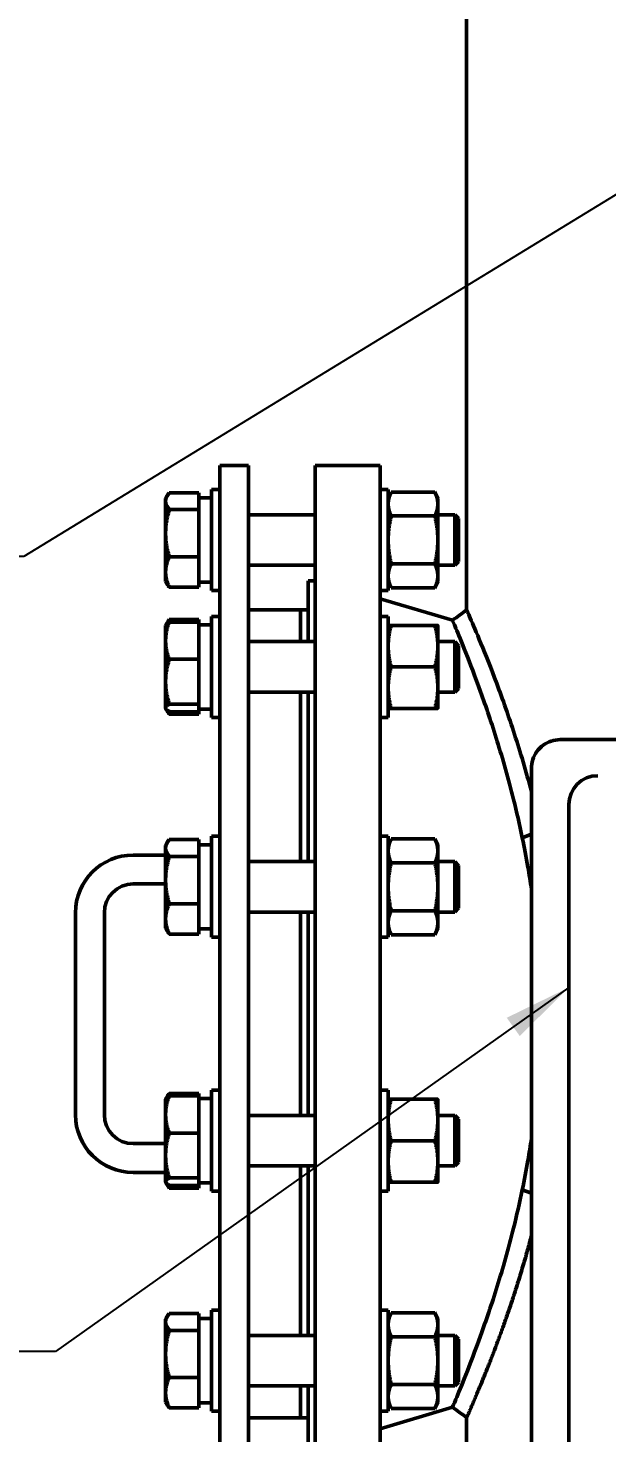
# Model space of a CAD drawing. Header units: inches. Extents: x 15 to 402, y 6 to 258.
# Drawn here: x 290.12 to 300.15, y 91.1 to 115.44 of the extents above; entities that cross this region are included whole.
import ezdxf

# ---------------------------------------------------------------- set-up
doc = ezdxf.new("R2010")
doc.units = ezdxf.units.IN
doc.header["$LTSCALE"] = 12
doc.header["$MEASUREMENT"] = 0
for name, color, linetype, lineweight in [('Dimension (ANSI)', 7, 'Continuous', 25), ('Symbol', 7, 'Continuous', 25), ('Symbol (ANSI)', 7, 'Continuous', 25), ('Visible (ANSI)', 7, 'Continuous', 50)]:
    doc.layers.add(name, color=color, linetype=linetype, lineweight=lineweight)
doc.styles.add('MEMCOR Medium', font='arial.ttf')
doc.styles.add('Standard D-E', font='arial.ttf')
doc.dimstyles.new('Default (ANSI)', dxfattribs={"dimscale": 12, "dimtxt": 0.15, "dimasz": 0.098425, "dimexe": 0.125, "dimexo": 0.0625, "dimgap": 0.031496, "dimtad": 0, "dimtih": 1, "dimtoh": 1, "dimdec": 4, "dimrnd": 1e-08, "dimzin": 3, "dimdsep": 46, "dimlunit": 5, "dimtxsty": 'MEMCOR Medium', "dimcen": 0.09, "dimdle": 0.393701, "dimclrd": 256, "dimclre": 256, "dimclrt": 256, "dimadec": 0, "dimazin": 1, "dimtfac": 0.8, "dimtofl": 0, "dimtmove": 0, "dimatfit": 3, "dimfxl": 1, "dimfrac": 1, "dimtolj": 1, "dimtzin": 4, "dimlwd": -1, "dimlwe": -1, "dimarcsym": 0})
doc.dimstyles.new('in [mm] D-E NeptuneBenson$7', dxfattribs={"dimscale": 12, "dimtxt": 0.15, "dimasz": 0.098425, "dimexe": 0.125, "dimexo": 0.063, "dimgap": 0.031496, "dimtad": 0, "dimtih": 1, "dimtoh": 1, "dimdec": 4, "dimrnd": 1e-08, "dimzin": 3, "dimdsep": 46, "dimlunit": 5, "dimtxsty": 'Standard D-E', "dimcen": 0.09, "dimdle": 0.393701, "dimclrd": 256, "dimclre": 256, "dimclrt": 256, "dimadec": 1, "dimazin": 1, "dimtfac": 1, "dimtofl": 0, "dimtmove": 0, "dimatfit": 3, "dimfxl": 1, "dimfrac": 1, "dimtolj": 1, "dimtzin": 4, "dimlwd": -1, "dimlwe": -1, "dimarcsym": 0})

# ---------------------------------------------------------------- blocks, each defined once
blk = doc.blocks.new('*D18')
at = {"layer": 'Defpoints', "color": 0, "transparency": 16777216}
for p in [(310.968, 131.37), (253.068, 47.836), (299.125, 47.836)]:
    blk.add_point(p, dxfattribs=at)
at = {"layer": 'Dimension (ANSI)', "transparency": 16777216}
for p, q in [((310.218, 131.37), (251.568, 131.37)), ((253.068, 130.189), (253.068, 104.292)), ((253.068, 49.017), (253.068, 91.969)), ((298.375, 47.836), (251.568, 47.836))]:
    blk.add_line(p, q, dxfattribs=at)
for points in [[(252.872, 130.189), (253.265, 130.189), (253.068, 131.37)], [(252.872, 49.017), (253.265, 49.017), (253.068, 47.836)]]:
    blk.add_solid(points, dxfattribs=at)
at = {"layer": 'Dimension (ANSI)', "transparency": 16777216, "char_height": 1.8, "attachment_point": 5, "style": 'MEMCOR Medium'}
for s, insert in [('\\A1; \\fArial|b0|i0;83{\\H0.8x;\\S9#16;} in', (253.068, 99.995)), ('\\A1;[2121.8 mm]{\\P\\fArial|b0|i0;SHIPPING HEIGHT\\P\\fArial|b0|i0;REF.}', (253.068, 93.833))]:
    blk.add_mtext(s, dxfattribs=dict(at, insert=insert))

msp = doc.modelspace()

# ---------------------------------------------------------------- linework, layer by layer
at = {"layer": 'Visible (ANSI)'}
for p, q in [((297.71752, 105.3617), (297.71752, 117.12034)), ((293.43777, 107.86465), (293.43777, 88.86465)), ((293.43777, 107.86465), (293.93777, 107.86465)), ((293.93777, 88.86465), (293.93777, 107.86465)), ((295.09277, 107.86465), (295.09277, 88.86465)), ((296.21777, 107.86465), (295.09277, 107.86465)), ((296.21777, 107.86465), (296.21777, 88.86465)), ((293.07815, 107.3942), (292.56422, 107.3942)), ((293.07815, 107.3942), (293.07815, 107.29131)), ((293.29715, 107.45002), (293.29715, 105.70002)), ((293.43777, 107.45002), (293.29715, 107.45002)), ((296.21777, 107.45002), (296.3584, 107.45002)), ((296.3584, 105.70002), (296.3584, 107.45002)), ((296.3584, 107.29402), (296.41026, 107.40525)), ((297.16553, 107.40525), (296.41026, 107.40525)), ((297.2174, 107.29402), (297.16553, 107.40525)), ((292.50002, 107.29377), (292.52885, 107.34371)), ((292.50002, 107.29377), (292.50002, 107.24708)), ((292.50002, 107.24708), (292.50002, 106.69035)), ((293.07815, 107.30452), (293.29715, 107.30452)), ((293.07815, 107.20284), (293.07815, 107.29131)), ((293.07815, 107.20284), (293.07815, 107.09995)), ((297.2174, 107.19769), (297.2174, 107.29402)), ((297.2174, 106.57502), (297.2174, 107.19769)), ((293.07815, 107.09995), (292.56422, 107.09995)), ((293.07815, 107.09995), (293.07815, 106.81351)), ((293.93777, 107.01252), (295.09277, 107.01252)), ((297.16553, 106.99013), (296.41026, 106.99013)), ((297.2174, 107.01252), (297.51199, 107.01252)), ((297.51199, 106.13752), (297.51199, 107.01252)), ((297.57815, 106.94637), (297.51199, 107.01252)), ((297.57815, 106.94637), (297.57815, 106.20367)), ((292.50002, 106.69035), (292.50002, 106.0183)), ((293.07815, 106.56719), (293.07815, 106.81351)), ((293.07815, 106.56719), (293.07815, 106.28076)), ((297.2174, 105.95235), (297.2174, 106.57502)), ((293.07815, 106.28076), (292.56422, 106.28076)), ((293.07815, 106.28076), (293.07815, 106.09721)), ((293.93777, 106.13752), (295.09277, 106.13752)), ((297.16553, 106.1599), (296.41026, 106.1599)), ((297.2174, 106.13752), (297.51199, 106.13752)), ((297.57815, 106.20367), (297.51199, 106.13752)), ((292.50002, 106.0183), (292.50002, 105.85627)), ((293.07815, 105.93938), (293.07815, 106.09721)), ((293.07815, 105.93938), (293.07815, 105.75583)), ((297.2174, 105.85602), (297.2174, 105.95235)), ((292.50002, 105.85627), (292.52885, 105.80633)), ((293.07815, 105.75583), (292.56422, 105.75583)), ((293.07815, 105.84552), (293.14189, 105.84552)), ((293.43777, 105.70002), (293.29715, 105.70002)), ((294.96777, 105.86465), (294.96777, 104.81256)), ((295.09277, 105.86465), (294.96777, 105.86465)), ((296.21777, 105.70002), (296.3584, 105.70002)), ((296.3584, 105.85602), (296.41026, 105.74479)), ((297.16553, 105.74479), (296.41026, 105.74479)), ((297.2174, 105.85602), (297.16553, 105.74479)), ((297.47122, 105.18317), (296.21777, 105.55465)), ((293.07815, 105.19424), (292.56422, 105.19424)), ((293.07815, 105.19424), (293.07815, 105.15108)), ((293.29715, 105.25006), (293.29715, 103.50006)), ((293.43777, 105.25006), (293.29715, 105.25006)), ((294.83777, 105.36465), (293.93777, 105.36465)), ((294.83777, 105.36465), (294.83777, 104.81256)), ((294.96777, 105.36465), (294.83777, 105.36465)), ((294.83777, 105.36465), (294.83777, 104.81256)), ((296.21777, 105.25006), (296.3584, 105.25006)), ((296.3584, 103.50006), (296.3584, 105.25006)), ((292.50002, 105.09381), (292.50547, 105.10324)), ((292.50002, 105.09381), (292.50002, 104.82966)), ((292.50547, 105.10324), (292.52885, 105.14374)), ((293.07815, 105.15108), (292.56422, 105.15108)), ((293.07815, 105.15108), (293.07815, 104.9263)), ((293.07815, 105.10456), (293.29715, 105.10456)), ((293.07815, 104.73301), (293.07815, 104.9263)), ((297.16553, 105.09406), (296.41026, 105.09406)), ((297.2174, 104.73456), (297.2174, 105.09406)), ((292.50002, 104.82966), (292.50002, 104.12022)), ((293.07815, 104.73301), (293.07815, 104.50823)), ((293.93777, 104.81256), (295.09277, 104.81256)), ((297.2174, 104.81256), (297.51199, 104.81256)), ((297.2174, 104.01556), (297.2174, 104.73456)), ((297.51199, 103.93756), (297.51199, 104.81256)), ((297.57815, 104.74641), (297.51199, 104.81256)), ((297.57815, 104.74641), (297.57815, 104.00371)), ((293.07815, 104.50823), (292.56422, 104.50823)), ((293.07815, 104.50823), (293.07815, 104.23689)), ((293.07815, 104.00355), (293.07815, 104.23689)), ((297.16553, 104.37506), (296.41026, 104.37506)), ((292.50002, 104.12022), (292.50002, 103.66562)), ((293.07815, 104.00355), (293.07815, 103.73221)), ((297.2174, 103.65606), (297.2174, 104.01556)), ((297.57815, 104.00371), (297.51199, 103.93756)), ((293.07815, 103.73221), (292.56422, 103.73221)), ((293.07815, 103.73221), (293.07815, 103.68564)), ((293.93777, 103.93756), (295.09277, 103.93756)), ((294.83777, 103.93756), (294.83777, 101.00211)), ((294.83777, 103.93756), (294.83777, 101.00211)), ((294.96777, 103.93756), (294.96777, 101.00211)), ((297.2174, 103.93756), (297.51199, 103.93756)), ((292.50002, 103.66562), (292.50002, 103.65631)), ((292.50002, 103.65631), (292.50547, 103.64687)), ((292.50547, 103.64687), (292.52885, 103.60637)), ((293.07815, 103.59903), (292.56422, 103.59903)), ((293.07815, 103.55587), (292.56422, 103.55587)), ((293.07815, 103.64556), (293.07815, 103.68564)), ((293.07815, 103.64556), (293.29715, 103.64556)), ((293.07815, 103.64556), (293.07815, 103.59903)), ((293.07815, 103.59903), (293.07815, 103.55587)), ((293.43777, 103.50006), (293.29715, 103.50006)), ((296.21777, 103.50006), (296.3584, 103.50006)), ((297.16553, 103.65606), (296.41026, 103.65606)), ((313.61656, 103.11465), (299.33685, 103.11465)), ((298.84065, 85.86465), (298.84065, 102.61465)), ((299.48863, 101.98965), (299.48863, 86.48965)), ((292.50002, 101.28336), (292.52885, 101.3333)), ((292.50002, 101.28336), (292.50002, 101.23667)), ((293.07815, 101.3838), (292.56422, 101.3838)), ((293.07815, 101.3838), (293.07815, 101.28091)), ((293.07815, 101.29411), (293.29715, 101.29411)), ((293.07815, 101.19243), (293.07815, 101.28091)), ((293.29715, 101.43961), (293.29715, 99.68961)), ((293.43777, 101.43961), (293.29715, 101.43961)), ((296.21777, 101.43961), (296.3584, 101.43961)), ((296.3584, 99.68961), (296.3584, 101.43961)), ((296.3584, 101.28361), (296.41026, 101.39484)), ((297.16553, 101.39484), (296.41026, 101.39484)), ((297.2174, 101.28361), (297.16553, 101.39484)), ((297.2174, 101.18728), (297.2174, 101.28361)), ((298.68209, 101.41381), (298.84065, 101.47604)), ((291.93777, 101.11465), (292.50002, 101.11465)), ((292.50002, 101.23667), (292.50002, 100.67994)), ((293.07815, 101.08954), (292.56422, 101.08954)), ((293.07815, 101.19243), (293.07815, 101.08954)), ((293.07815, 101.08954), (293.07815, 100.8031)), ((297.2174, 100.56461), (297.2174, 101.18728)), ((293.07815, 100.55679), (293.07815, 100.8031)), ((293.93777, 101.00211), (295.09277, 101.00211)), ((297.16553, 100.97973), (296.41026, 100.97973)), ((297.2174, 101.00211), (297.51199, 101.00211)), ((297.51199, 100.12711), (297.51199, 101.00211)), ((297.57815, 100.93596), (297.51199, 101.00211)), ((297.57815, 100.93596), (297.57815, 100.19326)), ((291.93777, 100.61465), (292.50002, 100.61465)), ((292.50002, 100.67994), (292.50002, 100.00789)), ((293.07815, 100.55679), (293.07815, 100.27035)), ((297.2174, 99.94194), (297.2174, 100.56461)), ((290.93777, 96.61465), (290.93777, 100.11465)), ((291.43777, 96.61465), (291.43777, 100.11465)), ((293.07815, 100.27035), (292.56422, 100.27035)), ((293.07815, 100.27035), (293.07815, 100.08681)), ((293.07815, 99.92897), (293.07815, 100.08681)), ((293.93777, 100.12711), (295.09277, 100.12711)), ((294.83777, 100.12711), (294.83777, 96.60219)), ((294.83777, 100.12711), (294.83777, 96.60219)), ((294.96777, 100.12711), (294.96777, 96.60219)), ((297.16553, 100.1495), (296.41026, 100.1495)), ((297.2174, 100.12711), (297.51199, 100.12711)), ((297.57815, 100.19326), (297.51199, 100.12711)), ((292.50002, 100.00789), (292.50002, 99.84586)), ((292.50002, 99.84586), (292.52885, 99.79592)), ((293.07815, 99.92897), (293.07815, 99.74542)), ((293.07815, 99.83511), (293.29715, 99.83511)), ((296.3584, 99.84561), (296.41026, 99.73438)), ((297.2174, 99.84561), (297.16553, 99.73438)), ((297.2174, 99.84561), (297.2174, 99.94194)), ((293.07815, 99.74542), (292.56422, 99.74542)), ((293.43777, 99.68961), (293.29715, 99.68961)), ((296.21777, 99.68961), (296.3584, 99.68961)), ((297.16553, 99.73438), (296.41026, 99.73438)), ((292.50002, 96.88344), (292.50547, 96.89287)), ((292.50002, 96.88344), (292.50002, 96.61929)), ((292.50547, 96.89287), (292.52885, 96.93337)), ((293.07815, 96.98387), (292.56422, 96.98387)), ((293.07815, 96.94071), (292.56422, 96.94071)), ((293.07815, 96.98387), (293.07815, 96.94071)), ((293.07815, 96.94071), (293.07815, 96.71593)), ((293.07815, 96.89419), (293.29715, 96.89419)), ((293.29715, 97.03969), (293.29715, 95.28969)), ((293.43777, 97.03969), (293.29715, 97.03969)), ((296.21777, 97.03969), (296.3584, 97.03969)), ((296.3584, 95.28969), (296.3584, 97.03969)), ((297.16553, 96.88369), (296.41026, 96.88369)), ((297.2174, 96.52419), (297.2174, 96.88369)), ((293.07815, 96.52264), (293.07815, 96.71593)), ((292.50002, 96.61929), (292.50002, 95.90985)), ((293.07815, 96.52264), (293.07815, 96.29786)), ((293.93777, 96.60219), (295.09277, 96.60219)), ((297.2174, 96.60219), (297.51199, 96.60219)), ((297.2174, 95.80519), (297.2174, 96.52419)), ((297.51199, 95.72719), (297.51199, 96.60219)), ((297.57815, 96.53604), (297.51199, 96.60219)), ((297.57815, 96.53604), (297.57815, 95.79334)), ((293.07815, 96.29786), (292.56422, 96.29786)), ((293.07815, 96.29786), (293.07815, 96.02652)), ((297.16553, 96.16469), (296.41026, 96.16469)), ((292.50002, 96.11465), (291.93777, 96.11465)), ((292.50002, 95.90985), (292.50002, 95.45525)), ((293.07815, 95.79318), (293.07815, 96.02652)), ((293.07815, 95.79318), (293.07815, 95.52184)), ((293.93777, 95.72719), (295.09277, 95.72719)), ((294.83777, 95.72719), (294.83777, 92.79174)), ((294.83777, 95.72719), (294.83777, 92.79174)), ((294.96777, 95.72719), (294.96777, 92.79174)), ((297.2174, 95.44569), (297.2174, 95.80519)), ((297.2174, 95.72719), (297.51199, 95.72719)), ((297.57815, 95.79334), (297.51199, 95.72719)), ((292.50002, 95.61465), (291.93777, 95.61465)), ((292.50002, 95.45525), (292.50002, 95.44594)), ((292.50002, 95.44594), (292.50547, 95.4365)), ((292.50547, 95.4365), (292.52885, 95.396)), ((293.07815, 95.52184), (292.56422, 95.52184)), ((293.07815, 95.52184), (293.07815, 95.47527)), ((293.07815, 95.43519), (293.07815, 95.47527)), ((293.07815, 95.43519), (293.29715, 95.43519)), ((293.07815, 95.43519), (293.07815, 95.38866)), ((297.16553, 95.44569), (296.41026, 95.44569)), ((293.07815, 95.38866), (292.56422, 95.38866)), ((293.07815, 95.3455), (292.56422, 95.3455)), ((293.07815, 95.38866), (293.07815, 95.3455)), ((293.43777, 95.28969), (293.29715, 95.28969)), ((296.21777, 95.28969), (296.3584, 95.28969)), ((298.68209, 95.31549), (298.84065, 95.25326)), ((292.50002, 93.07299), (292.52885, 93.12293)), ((292.50002, 93.07299), (292.50002, 93.0263)), ((292.50002, 93.0263), (292.50002, 92.46958)), ((293.07815, 93.17343), (292.56422, 93.17343)), ((293.07815, 93.17343), (293.07815, 93.07054)), ((293.07815, 93.08374), (293.29715, 93.08374)), ((293.07815, 92.98206), (293.07815, 93.07054)), ((293.29715, 93.22924), (293.29715, 91.47924)), ((293.43777, 93.22924), (293.29715, 93.22924)), ((296.21777, 93.22924), (296.3584, 93.22924)), ((296.3584, 91.47924), (296.3584, 93.22924)), ((296.3584, 93.07324), (296.41026, 93.18447)), ((297.16553, 93.18447), (296.41026, 93.18447)), ((297.2174, 93.07324), (297.16553, 93.18447)), ((297.2174, 92.97691), (297.2174, 93.07324)), ((293.07815, 92.87917), (292.56422, 92.87917)), ((293.07815, 92.98206), (293.07815, 92.87917)), ((293.07815, 92.87917), (293.07815, 92.59273)), ((293.93777, 92.79174), (295.09277, 92.79174)), ((297.16553, 92.76936), (296.41026, 92.76936)), ((297.2174, 92.35424), (297.2174, 92.97691)), ((297.2174, 92.79174), (297.51199, 92.79174)), ((297.51199, 91.91674), (297.51199, 92.79174)), ((297.57815, 92.72559), (297.51199, 92.79174)), ((293.07815, 92.34642), (293.07815, 92.59273)), ((297.57815, 92.72559), (297.57815, 91.98289)), ((292.50002, 92.46958), (292.50002, 91.79752)), ((293.07815, 92.34642), (293.07815, 92.05998)), ((297.2174, 91.73157), (297.2174, 92.35424)), ((293.07815, 92.05998), (292.56422, 92.05998)), ((293.07815, 92.05998), (293.07815, 91.87644)), ((292.50002, 91.79752), (292.50002, 91.63549)), ((293.07815, 91.7186), (293.07815, 91.87644)), ((293.93777, 91.91674), (295.09277, 91.91674)), ((294.83777, 91.91674), (294.83777, 91.36465)), ((294.83777, 91.91674), (294.83777, 91.36465)), ((294.96777, 91.91674), (294.96777, 90.86465)), ((297.16553, 91.93913), (296.41026, 91.93913)), ((297.2174, 91.91674), (297.51199, 91.91674)), ((297.57815, 91.98289), (297.51199, 91.91674)), ((292.50002, 91.63549), (292.52885, 91.58555)), ((293.07815, 91.53505), (292.56422, 91.53505)), ((293.07815, 91.7186), (293.07815, 91.53505)), ((293.07815, 91.62474), (293.29715, 91.62474)), ((297.47122, 91.54612), (296.21777, 91.17465)), ((296.3584, 91.63524), (296.41026, 91.52401)), ((297.2174, 91.63524), (297.16553, 91.52401)), ((297.2174, 91.63524), (297.2174, 91.73157)), ((293.43777, 91.47924), (293.29715, 91.47924)), ((294.83777, 91.36465), (293.93777, 91.36465)), ((294.96777, 91.36465), (294.83777, 91.36465)), ((296.21777, 91.47924), (296.3584, 91.47924)), ((297.16553, 91.52401), (296.41026, 91.52401)), ((297.71752, 68.10534), (297.71752, 91.36759))]:
    msp.add_line(p, q, dxfattribs=at)
for centre, radius, start, end in [((299.98863, 101.98965), 0.5, 90, 180), ((291.93777, 100.11465), 1, 90, 180), ((291.93777, 100.11465), 0.5, 90, 180), ((291.93777, 96.61465), 1, 180, 270), ((291.93777, 96.61465), 0.5, 180, 270)]:
    msp.add_arc(centre, radius, start, end, dxfattribs=at)
msp.add_ellipse((293.14189, 106.57502), major_axis=(4.1372, 0), ratio=0.17632698, start_param=4.71238898, end_param=4.7499235, dxfattribs=at)
for points, weights in [([(292.56422, 107.3942), (292.50002, 107.31536), (292.50002, 107.24708)], [1.01001874936, 1.04314139574, 1]), ([(296.41026, 107.40525), (296.3584, 107.29402), (296.3584, 107.19769)], [1, 1.0379548493, 1]), ([(297.2174, 107.19769), (297.2174, 107.29402), (297.16553, 107.40525)], [1, 1.0379548493, 1]), ([(292.50002, 107.24708), (292.50002, 107.17879), (292.56422, 107.09995)], [1, 1.04314139574, 1.01001874936]), ([(296.3584, 107.19769), (296.3584, 107.10136), (296.41026, 106.99013)], [1, 1.0379548493, 1]), ([(297.16553, 106.99013), (297.2174, 107.10136), (297.2174, 107.19769)], [1, 1.0379548493, 1]), ([(292.56422, 107.09995), (292.50002, 106.88045), (292.50002, 106.69035)], [1.01001874936, 1.04314139574, 1]), ([(296.41026, 106.99013), (296.3584, 106.76767), (296.3584, 106.57502)], [1, 1.0379548493, 1]), ([(297.2174, 106.57502), (297.2174, 106.76767), (297.16553, 106.99013)], [1, 1.0379548493, 1]), ([(292.50002, 106.69035), (292.50002, 106.50026), (292.56422, 106.28076)], [1, 1.04314139574, 1.01001874936]), ([(296.3584, 106.57502), (296.3584, 106.38236), (296.41026, 106.1599)], [1, 1.0379548493, 1]), ([(297.16553, 106.1599), (297.2174, 106.38236), (297.2174, 106.57502)], [1, 1.0379548493, 1]), ([(292.56422, 106.28076), (292.50002, 106.14011), (292.50002, 106.0183)], [1.01001874936, 1.04314139574, 1]), ([(296.41026, 106.1599), (296.3584, 106.04867), (296.3584, 105.95235)], [1, 1.0379548493, 1]), ([(297.2174, 105.95235), (297.2174, 106.04867), (297.16553, 106.1599)], [1, 1.0379548493, 1]), ([(292.50002, 106.0183), (292.50002, 105.89649), (292.56422, 105.75583)], [1, 1.04314139574, 1.01001874936]), ([(296.3584, 105.95235), (296.3584, 105.85602), (296.41026, 105.74479)], [1, 1.0379548493, 1]), ([(297.16553, 105.74479), (297.2174, 105.85602), (297.2174, 105.95235)], [1, 1.0379548493, 1]), ([(292.56422, 105.75583), (292.54287, 105.78205), (292.52885, 105.80633)], [1.01001874936, 1.02079631483, 1.02349946463]), ([(292.56422, 105.19424), (292.53037, 105.15267), (292.51466, 105.1154)], [1.01001874936, 1.02721658286, 1.02385469408]), ([(292.56422, 105.15108), (292.50002, 104.97883), (292.50002, 104.82966)], [1.01001874936, 1.04314139574, 1]), ([(292.50547, 105.10324), (292.51838, 105.1256), (292.56422, 105.15108)], [1.01871564071, 1.03345080387, 1.01001874936]), ([(296.3584, 105.09406), (296.3584, 105.09406), (296.41026, 105.09406)], [1, 1.0379548493, 1]), ([(296.41026, 105.09406), (296.3584, 104.9014), (296.3584, 104.73456)], [1, 1.0379548493, 1]), ([(297.2174, 104.73456), (297.2174, 104.9014), (297.16553, 105.09406)], [1, 1.0379548493, 1]), ([(297.16553, 105.09406), (297.2174, 105.09406), (297.2174, 105.09406)], [1, 1.0379548493, 1]), ([(292.50002, 104.82966), (292.50002, 104.68048), (292.56422, 104.50823)], [1, 1.04314139574, 1.01001874936]), ([(296.3584, 104.73456), (296.3584, 104.56771), (296.41026, 104.37506)], [1, 1.0379548493, 1]), ([(297.16553, 104.37506), (297.2174, 104.56771), (297.2174, 104.73456)], [1, 1.0379548493, 1]), ([(292.56422, 104.50823), (292.50002, 104.3003), (292.50002, 104.12022)], [1.01001874936, 1.04314139574, 1]), ([(296.41026, 104.37506), (296.3584, 104.1824), (296.3584, 104.01556)], [1, 1.0379548493, 1]), ([(297.2174, 104.01556), (297.2174, 104.1824), (297.16553, 104.37506)], [1, 1.0379548493, 1]), ([(292.50002, 104.12022), (292.50002, 103.94014), (292.56422, 103.73221)], [1, 1.04314139574, 1.01001874936]), ([(296.3584, 104.01556), (296.3584, 103.84871), (296.41026, 103.65606)], [1, 1.0379548493, 1]), ([(297.16553, 103.65606), (297.2174, 103.84871), (297.2174, 104.01556)], [1, 1.0379548493, 1]), ([(292.56422, 103.73221), (292.50002, 103.69652), (292.50002, 103.66562)], [1.01001874936, 1.04314139574, 1]), ([(292.50002, 103.66562), (292.50002, 103.63472), (292.56422, 103.59903)], [1, 1.04314139574, 1.01001874936]), ([(292.56422, 103.55587), (292.54287, 103.58209), (292.52885, 103.60637)], [1.01001874936, 1.02079631483, 1.02349946463]), ([(292.54012, 103.61371), (292.55068, 103.58553), (292.56422, 103.55587)], [1.02041412802, 1.01682794065, 1.01001874936]), ([(296.41026, 103.65606), (296.3584, 103.65606), (296.3584, 103.65606)], [1, 1.0379548493, 1]), ([(297.2174, 103.65606), (297.2174, 103.65606), (297.16553, 103.65606)], [1, 1.0379548493, 1]), ([(292.56422, 101.3838), (292.50002, 101.30495), (292.50002, 101.23667)], [1.01001874936, 1.04314139574, 1]), ([(296.41026, 101.39484), (296.3584, 101.28361), (296.3584, 101.18728)], [1, 1.0379548493, 1]), ([(297.2174, 101.18728), (297.2174, 101.28361), (297.16553, 101.39484)], [1, 1.0379548493, 1]), ([(292.50002, 101.23667), (292.50002, 101.16838), (292.56422, 101.08954)], [1, 1.04314139574, 1.01001874936]), ([(292.56422, 101.08954), (292.50002, 100.87004), (292.50002, 100.67994)], [1.01001874936, 1.04314139574, 1]), ([(296.3584, 101.18728), (296.3584, 101.09096), (296.41026, 100.97973)], [1, 1.0379548493, 1]), ([(297.16553, 100.97973), (297.2174, 101.09096), (297.2174, 101.18728)], [1, 1.0379548493, 1]), ([(296.41026, 100.97973), (296.3584, 100.75727), (296.3584, 100.56461)], [1, 1.0379548493, 1]), ([(297.2174, 100.56461), (297.2174, 100.75727), (297.16553, 100.97973)], [1, 1.0379548493, 1]), ([(292.50002, 100.67994), (292.50002, 100.48985), (292.56422, 100.27035)], [1, 1.04314139574, 1.01001874936]), ([(296.3584, 100.56461), (296.3584, 100.37196), (296.41026, 100.1495)], [1, 1.0379548493, 1]), ([(297.16553, 100.1495), (297.2174, 100.37196), (297.2174, 100.56461)], [1, 1.0379548493, 1]), ([(292.56422, 100.27035), (292.50002, 100.1297), (292.50002, 100.00789)], [1.01001874936, 1.04314139574, 1]), ([(296.41026, 100.1495), (296.3584, 100.03827), (296.3584, 99.94194)], [1, 1.0379548493, 1]), ([(297.2174, 99.94194), (297.2174, 100.03827), (297.16553, 100.1495)], [1, 1.0379548493, 1]), ([(292.50002, 100.00789), (292.50002, 99.88608), (292.56422, 99.74542)], [1, 1.04314139574, 1.01001874936]), ([(296.3584, 99.94194), (296.3584, 99.84561), (296.41026, 99.73438)], [1, 1.0379548493, 1]), ([(297.16553, 99.73438), (297.2174, 99.84561), (297.2174, 99.94194)], [1, 1.0379548493, 1]), ([(292.56422, 99.74542), (292.54287, 99.77164), (292.52885, 99.79592)], [1.01001874936, 1.02079631483, 1.02349946463]), ([(292.56422, 96.94071), (292.50002, 96.76846), (292.50002, 96.61929)], [1.01001874936, 1.04314139574, 1]), ([(292.50547, 96.89287), (292.51838, 96.91523), (292.56422, 96.94071)], [1.01871564071, 1.03345080387, 1.01001874936]), ([(292.56422, 96.98387), (292.53037, 96.9423), (292.51466, 96.90503)], [1.01001874936, 1.02721658286, 1.02385469408]), ([(296.3584, 96.88369), (296.3584, 96.88369), (296.41026, 96.88369)], [1, 1.0379548493, 1]), ([(296.41026, 96.88369), (296.3584, 96.69103), (296.3584, 96.52419)], [1, 1.0379548493, 1]), ([(297.2174, 96.52419), (297.2174, 96.69103), (297.16553, 96.88369)], [1, 1.0379548493, 1]), ([(297.16553, 96.88369), (297.2174, 96.88369), (297.2174, 96.88369)], [1, 1.0379548493, 1]), ([(292.50002, 96.61929), (292.50002, 96.47011), (292.56422, 96.29786)], [1, 1.04314139574, 1.01001874936]), ([(296.3584, 96.52419), (296.3584, 96.35734), (296.41026, 96.16469)], [1, 1.0379548493, 1]), ([(297.16553, 96.16469), (297.2174, 96.35734), (297.2174, 96.52419)], [1, 1.0379548493, 1]), ([(292.56422, 96.29786), (292.50002, 96.08993), (292.50002, 95.90985)], [1.01001874936, 1.04314139574, 1]), ([(296.41026, 96.16469), (296.3584, 95.97203), (296.3584, 95.80519)], [1, 1.0379548493, 1]), ([(297.2174, 95.80519), (297.2174, 95.97203), (297.16553, 96.16469)], [1, 1.0379548493, 1]), ([(292.50002, 95.90985), (292.50002, 95.72977), (292.56422, 95.52184)], [1, 1.04314139574, 1.01001874936]), ([(296.3584, 95.80519), (296.3584, 95.63834), (296.41026, 95.44569)], [1, 1.0379548493, 1]), ([(297.16553, 95.44569), (297.2174, 95.63834), (297.2174, 95.80519)], [1, 1.0379548493, 1]), ([(292.56422, 95.52184), (292.50002, 95.48615), (292.50002, 95.45525)], [1.01001874936, 1.04314139574, 1]), ([(292.50002, 95.45525), (292.50002, 95.42435), (292.56422, 95.38866)], [1, 1.04314139574, 1.01001874936]), ([(296.41026, 95.44569), (296.3584, 95.44569), (296.3584, 95.44569)], [1, 1.0379548493, 1]), ([(297.2174, 95.44569), (297.2174, 95.44569), (297.16553, 95.44569)], [1, 1.0379548493, 1]), ([(292.56422, 95.3455), (292.54287, 95.37172), (292.52885, 95.396)], [1.01001874936, 1.02079631483, 1.02349946463]), ([(292.54012, 95.40334), (292.55068, 95.37516), (292.56422, 95.3455)], [1.02041412802, 1.01682794065, 1.01001874936]), ([(292.56422, 93.17343), (292.50002, 93.09458), (292.50002, 93.0263)], [1.01001874936, 1.04314139574, 1]), ([(292.50002, 93.0263), (292.50002, 92.95801), (292.56422, 92.87917)], [1, 1.04314139574, 1.01001874936]), ([(296.41026, 93.18447), (296.3584, 93.07324), (296.3584, 92.97691)], [1, 1.0379548493, 1]), ([(297.2174, 92.97691), (297.2174, 93.07324), (297.16553, 93.18447)], [1, 1.0379548493, 1]), ([(292.56422, 92.87917), (292.50002, 92.65967), (292.50002, 92.46958)], [1.01001874936, 1.04314139574, 1]), ([(296.3584, 92.97691), (296.3584, 92.88059), (296.41026, 92.76936)], [1, 1.0379548493, 1]), ([(296.41026, 92.76936), (296.3584, 92.5469), (296.3584, 92.35424)], [1, 1.0379548493, 1]), ([(297.16553, 92.76936), (297.2174, 92.88059), (297.2174, 92.97691)], [1, 1.0379548493, 1]), ([(297.2174, 92.35424), (297.2174, 92.5469), (297.16553, 92.76936)], [1, 1.0379548493, 1]), ([(292.50002, 92.46958), (292.50002, 92.27948), (292.56422, 92.05998)], [1, 1.04314139574, 1.01001874936]), ([(296.3584, 92.35424), (296.3584, 92.16159), (296.41026, 91.93913)], [1, 1.0379548493, 1]), ([(297.16553, 91.93913), (297.2174, 92.16159), (297.2174, 92.35424)], [1, 1.0379548493, 1]), ([(292.56422, 92.05998), (292.50002, 91.91933), (292.50002, 91.79752)], [1.01001874936, 1.04314139574, 1]), ([(292.50002, 91.79752), (292.50002, 91.67571), (292.56422, 91.53505)], [1, 1.04314139574, 1.01001874936]), ([(296.41026, 91.93913), (296.3584, 91.8279), (296.3584, 91.73157)], [1, 1.0379548493, 1]), ([(297.2174, 91.73157), (297.2174, 91.8279), (297.16553, 91.93913)], [1, 1.0379548493, 1]), ([(292.56422, 91.53505), (292.54287, 91.56127), (292.52885, 91.58555)], [1.01001874936, 1.02079631483, 1.02349946463]), ([(296.3584, 91.73157), (296.3584, 91.63524), (296.41026, 91.52401)], [1, 1.0379548493, 1]), ([(297.16553, 91.52401), (297.2174, 91.63524), (297.2174, 91.73157)], [1, 1.0379548493, 1])]:
    msp.add_rational_spline(points, weights, degree=2, dxfattribs=at)
for points in [[(297.47122, 105.18317), (297.55332, 105.24268), (297.63542, 105.30219), (297.71752, 105.3617)], [(297.71752, 91.36759), (297.63542, 91.42711), (297.55332, 91.48661), (297.47122, 91.54612)]]:
    msp.add_open_spline(points, degree=3, dxfattribs=at)
for points, knots in [([(297.47122, 105.18317), (297.47122, 105.18317), (297.47606, 105.17181), (297.49581, 105.12524), (297.5107, 105.09003), (297.56993, 104.94856), (297.62908, 104.80598), (297.77623, 104.43514), (297.86425, 104.20656), (298.05204, 103.68546), (298.15165, 103.3929), (298.34157, 102.78245), (298.43888, 102.44355), (298.5835, 101.86446), (298.63458, 101.64262), (298.68209, 101.41381)], [25.63103046, 25.63103046, 25.63103046, 25.63103046, 27.24635325, 27.24635325, 28.86167605, 28.86167605, 32.09232163, 32.09232163, 35.32296722, 35.32296722, 38.55361281, 38.55361281, 41.73072484, 41.73072484, 43.57307731, 43.57307731, 43.57307731, 43.57307731]), ([(297.71752, 105.3617), (297.71752, 105.3617), (297.72271, 105.34997), (297.74387, 105.30193), (297.75983, 105.26561), (297.82326, 105.11979), (297.88658, 104.9729), (298.04404, 104.59126), (298.1382, 104.35617), (298.33911, 103.82062), (298.44568, 103.52014), (298.64532, 102.90464), (298.74567, 102.57059), (298.84065, 102.20993)], [26.30130229, 26.30130229, 26.30130229, 26.30130229, 27.95949365, 27.95949365, 29.61768501, 29.61768501, 32.93406773, 32.93406773, 36.25045045, 36.25045045, 39.56683317, 39.56683317, 42.71172933, 42.71172933, 42.71172933, 42.71172933]), ([(298.84065, 102.61465), (298.84065, 102.66661), (298.84875, 102.71857), (298.88044, 102.81762), (298.90404, 102.8647), (298.96467, 102.94944), (299.0017, 102.98708), (299.08574, 103.04908), (299.13275, 103.07343), (299.23213, 103.10622), (299.28449, 103.11465), (299.33685, 103.11465)], [3.14159265, 3.14159265, 3.14159265, 3.14159265, 3.45575192, 3.45575192, 3.76991118, 3.76991118, 4.08407045, 4.08407045, 4.39822972, 4.39822972, 4.71238898, 4.71238898, 4.71238898, 4.71238898]), ([(298.68209, 101.41381), (298.71645, 101.24797), (298.74896, 101.07851), (298.8009, 100.78026), (298.82149, 100.65271), (298.8406, 100.52403)], [43.57307731, 43.57307731, 43.57307731, 43.57307731, 44.90783686, 44.90783686, 45.88400396, 45.88400396, 45.88400396, 45.88400396]), ([(298.8406, 96.20527), (298.82149, 96.07658), (298.8009, 95.94904), (298.74896, 95.65079), (298.71646, 95.48133), (298.68209, 95.31549)], [56.64011788, 56.64011788, 56.64011788, 56.64011788, 57.61628498, 57.61628498, 58.95103355, 58.95103355, 58.95103355, 58.95103355]), ([(298.68209, 95.31549), (298.63458, 95.08668), (298.5835, 94.86483), (298.43888, 94.28574), (298.34157, 93.94685), (298.15165, 93.3364), (298.05204, 93.04384), (297.86425, 92.52274), (297.77623, 92.29415), (297.62908, 91.92332), (297.56993, 91.78074), (297.5107, 91.63926), (297.49581, 91.60405), (297.47606, 91.55748), (297.47122, 91.54612), (297.47122, 91.54612)], [58.95103355, 58.95103355, 58.95103355, 58.95103355, 60.79339701, 60.79339701, 63.97050904, 63.97050904, 67.20115462, 67.20115462, 70.43180021, 70.43180021, 73.6624458, 73.6624458, 75.27776859, 75.27776859, 76.89309138, 76.89309138, 76.89309138, 76.89309138]), ([(298.84065, 94.51937), (298.74567, 94.1587), (298.64532, 93.82465), (298.44568, 93.20916), (298.33911, 92.90868), (298.1382, 92.37313), (298.04404, 92.13804), (297.88658, 91.7564), (297.82326, 91.60951), (297.75983, 91.46368), (297.74387, 91.42737), (297.72271, 91.37933), (297.71752, 91.36759), (297.71752, 91.36759)], [62.49347981, 62.49347981, 62.49347981, 62.49347981, 65.63837597, 65.63837597, 68.95475869, 68.95475869, 72.27114141, 72.27114141, 75.58752413, 75.58752413, 77.24571549, 77.24571549, 78.90390685, 78.90390685, 78.90390686, 78.90390686])]:
    msp.add_open_spline(points, degree=3, knots=knots, dxfattribs=at)

# ---------------------------------------------------------------- dimensions: what is measured, and where the dimension line sits
at = {"layer": 'Dimension (ANSI)'}
dim = msp.add_linear_dim(base=(253.06842, 47.83565), p1=(310.96777, 131.37045), p2=(299.12506, 47.83565), angle=90, text=' \\fArial|b0|i0;<> in\\X[2121.8 mm]{\\P\\fArial|b0|i0;SHIPPING HEIGHT\\P\\fArial|b0|i0;REF.}', dimstyle='Default (ANSI)', override={"dimgap": 0.031496, "dimdec": 4, "dimpost": '', "dimtol": 0, "dimlim": 0, "dimtp": 0, "dimtm": 0, "dimtdec": 2, "dimatfit": 1}, dxfattribs=at)
dim.commit()
dim.dimension.update_dxf_attribs({"geometry": '*D18', "text_midpoint": (253.06842, 98.13033), "dimtype": 160})

# ---------------------------------------------------------------- leaders
at = {"layer": 'Symbol', "annotation_type": 0, "has_hookline": 1, "hookline_direction": 1, "text_width": 18.35484}
msp.add_leader([(299.48863, 98.82028), (290.59166, 92.51177), (289.41056, 92.51177)], dimstyle='in [mm] D-E NeptuneBenson$7', override={"dimtad": 0}, dxfattribs=at)
at = {"layer": 'Symbol (ANSI)', "annotation_type": 0, "has_hookline": 1, "hookline_direction": 1, "text_width": 17.80355}
msp.add_leader([(301.84823, 113.50451), (290.045, 106.2892), (288.8639, 106.2892)], dimstyle='in [mm] D-E NeptuneBenson$7', override={"dimtad": 0}, dxfattribs=at)

doc.saveas('drawing.dxf')
